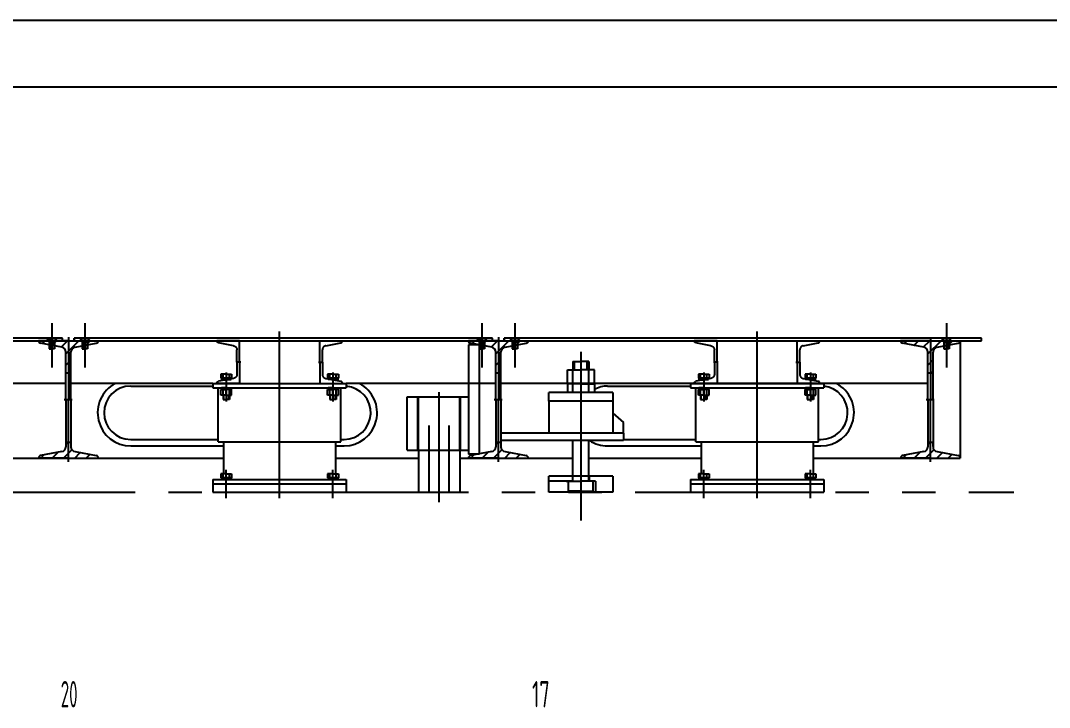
# Model space of a CAD drawing. Header units: millimetres. Extents: x 0 to 10500, y -288 to 7425.
# Drawn here: x 4379 to 6308, y 6138 to 7425 of the extents above; entities that cross this region are included whole.
import ezdxf
from ezdxf.enums import TextEntityAlignment as Align

# ---------------------------------------------------------------- set-up
doc = ezdxf.new("R2010")
doc.units = ezdxf.units.MM
doc.header["$LTSCALE"] = 250
for name, pattern in [('F', [0.75, 0.5, -0.25]), ('G', [2, 1.25, -0.25, 0.25, -0.25]), ('K', [2.5, 1.25, -0.25, 0.25, -0.25, 0.25, -0.25])]:
    doc.linetypes.add(name, pattern=pattern)
for name, color, linetype in [('01', 7, 'Continuous'), ('02', 1, 'Continuous'), ('04', 2, 'F'), ('05', 142, 'G'), ('07', 6, 'K'), ('08', 1, 'Continuous'), ('11', 3, 'Continuous')]:
    doc.layers.add(name, color=color, linetype=linetype)
doc.styles.get("Standard").update_dxf_attribs({"font": 'isocp', "width": 0.707, "bigfont": 'intecad.shx'})

# ---------------------------------------------------------------- blocks, each defined once
blk = doc.blocks.new('*U125')
at = {"layer": '01'}
for p, q in [((0, 110), (-56, 110)), ((-12.5, 97.8), (-52.1, 105.3)), ((0, 110), (56, 110)), ((12.5, 97.8), (52.1, 105.3)), ((-4.8, 0), (-4.8, 88.5)), ((4.8, 0), (4.8, 88.5)), ((-4.8, 0), (-4.8, -88.5)), ((4.8, 0), (4.8, -88.5)), ((0, -110), (-56, -110)), ((-12.5, -97.8), (-52.1, -105.3)), ((0, -110), (56, -110)), ((12.5, -97.8), (52.1, -105.3))]:
    blk.add_line(p, q, dxfattribs=at)
for centre, radius, start, end in [((-51.2, 110), 4.8, 180, 259.2944), ((-14.3, 88.5), 9.5, 0, 79.2944), ((14.3, 88.5), 9.5, 100.7056, 180), ((51.2, 110), 4.8, 280.7056, 360), ((-14.3, -88.5), 9.5, 280.7056, 0), ((14.3, -88.5), 9.5, 180, 259.2944), ((-51.2, -110), 4.8, 100.7056, 180), ((51.2, -110), 4.8, 0, 79.2944)]:
    blk.add_arc(centre, radius, start, end, dxfattribs=at)
at = {"layer": '05'}
for p, q in [((0, 116.9), (0, 0)), ((-7.9, 0), (7.2, 0)), ((0, -116.9), (0, 0))]:
    blk.add_line(p, q, dxfattribs=at)
blk = doc.blocks.new('*U129')
at = {"layer": '01'}
for p, q in [((0, 110), (-56, 110)), ((-12.5, 97.8), (-52.1, 105.3)), ((0, 110), (56, 110)), ((12.5, 97.8), (52.1, 105.3)), ((-4.8, 0), (-4.8, 88.5)), ((4.8, 0), (4.8, 88.5)), ((-4.8, 0), (-4.8, -88.5)), ((4.8, 0), (4.8, -88.5)), ((0, -110), (-56, -110)), ((-12.5, -97.8), (-52.1, -105.3)), ((0, -110), (56, -110)), ((12.5, -97.8), (52.1, -105.3))]:
    blk.add_line(p, q, dxfattribs=at)
for centre, radius, start, end in [((-51.2, 110), 4.8, 180, 259.2944), ((-14.3, 88.5), 9.5, 0, 79.2944), ((14.3, 88.5), 9.5, 100.7056, 180), ((51.2, 110), 4.8, 280.7056, 360), ((-14.3, -88.5), 9.5, 280.7056, 0), ((14.3, -88.5), 9.5, 180, 259.2944), ((-51.2, -110), 4.8, 100.7056, 180), ((51.2, -110), 4.8, 0, 79.2944)]:
    blk.add_arc(centre, radius, start, end, dxfattribs=at)
at = {"layer": '05'}
for p, q in [((0, 116.9), (0, 0)), ((-7.9, 0), (7.2, 0)), ((0, -116.9), (0, 0))]:
    blk.add_line(p, q, dxfattribs=at)
blk = doc.blocks.new('*U130')
at = {"layer": '01'}
for p, q in [((0, 110), (-56, 110)), ((-12.5, 97.8), (-52.1, 105.3)), ((0, 110), (56, 110)), ((12.5, 97.8), (52.1, 105.3)), ((-4.8, 0), (-4.8, 88.5)), ((4.8, 0), (4.8, 88.5)), ((-4.8, 0), (-4.8, -88.5)), ((4.8, 0), (4.8, -88.5)), ((0, -110), (-56, -110)), ((-12.5, -97.8), (-52.1, -105.3)), ((0, -110), (56, -110)), ((12.5, -97.8), (52.1, -105.3))]:
    blk.add_line(p, q, dxfattribs=at)
for centre, radius, start, end in [((-51.2, 110), 4.8, 180, 259.2944), ((-14.3, 88.5), 9.5, 0, 79.2944), ((14.3, 88.5), 9.5, 100.7056, 180), ((51.2, 110), 4.8, 280.7056, 360), ((-14.3, -88.5), 9.5, 280.7056, 0), ((14.3, -88.5), 9.5, 180, 259.2944), ((-51.2, -110), 4.8, 100.7056, 180), ((51.2, -110), 4.8, 0, 79.2944)]:
    blk.add_arc(centre, radius, start, end, dxfattribs=at)
at = {"layer": '05'}
for p, q in [((0, 116.9), (0, 0)), ((-7.9, 0), (7.2, 0)), ((0, -116.9), (0, 0))]:
    blk.add_line(p, q, dxfattribs=at)
blk = doc.blocks.new('*U115')
at = {"layer": '01'}
for p, q in [((-9.2, 3.1), (-9.2, 0)), ((0, 3.1), (-9.2, 3.1)), ((-9.2, 0), (0, 0)), ((0, 0), (-1.8, 3.1)), ((0, 3.1), (1.8, 0)), ((0, 3.1), (9.2, 3.1)), ((9.2, 0), (0, 0)), ((9.2, 3.1), (9.2, 0))]:
    blk.add_line(p, q, dxfattribs=at)
at = {"layer": '05'}
blk.add_line((0, 5.2), (0, -2.1), dxfattribs=at)
blk = doc.blocks.new('M')
at = {"layer": '04', "color": 2, "linetype": 'F'}
for p, q in [((5590.6, 9487.6), (5633.6, 9487.6)), ((5590.6, 9447.6), (5590.6, 9487.6)), ((5595.6, 9447.6), (5595.6, 9470.4)), ((5602.1, 9478.3), (5630.3, 9483.6)), ((5590.6, 9447.6), (5590.6, 9407.6)), ((5595.6, 9447.6), (5595.6, 9424.7)), ((5602.1, 9416.8), (5630.3, 9411.5)), ((5590.6, 9407.6), (5633.6, 9407.6))]:
    blk.add_line(p, q, dxfattribs=at)
for centre, radius, start, end in [((5603.6, 9470.4), 8, 100.7056, 180), ((5629.6, 9487.6), 4, 280.7056, 0), ((5603.6, 9424.7), 8, 180, 259.2944), ((5629.6, 9407.6), 4, 0, 79.2944)]:
    blk.add_arc(centre, radius, start, end, dxfattribs=at)
at = {"layer": '05', "color": 4, "linetype": 'G'}
blk.add_line((5588.5, 9447.6), (5597.2, 9447.6), dxfattribs=at)
blk = doc.blocks.new('*U166')
at = {"layer": '01'}
blk.add_lwpolyline([(415, 292), (25, 292)], dxfattribs=at)
at = {"layer": '02'}
blk.add_lwpolyline([(420, 297), (0, 297)], dxfattribs=at)

msp = doc.modelspace()

# ---------------------------------------------------------------- hatches: boundary and pattern name
at = {"layer": '02', "linetype": 'Continuous'}
h = msp.add_hatch(dxfattribs=at)
h.set_pattern_fill('_USER', color=1, scale=15, angle=45, style=0, pattern_type=0)
h.set_pattern_definition([(45, (3761.923, -2662.34), (-10.606602, 10.606602), [])])
edge = h.paths.add_edge_path()
edge.add_line((4463.87, 6635.233), (4473.37, 6635.233))
edge.add_line((4473.37, 6635.233), (4473.37, 6626.772))
edge.add_arc((4482.87, 6626.772), 9.5, 180, 259.294362)
edge.add_line((4481.106, 6617.437), (4520.712, 6609.95))
edge.add_arc((4519.82, 6605.233), 4.8, 0, 79.294362, ccw=False)
edge.add_line((4524.62, 6605.233), (4468.62, 6605.233))
edge.add_line((4468.62, 6605.233), (4412.62, 6605.233))
edge.add_arc((4417.42, 6605.233), 4.8, 100.705638, 180, ccw=False)
edge.add_line((4416.529, 6609.95), (4456.135, 6617.437))
edge.add_arc((4454.37, 6626.772), 9.5, 280.705638, 360)
edge.add_line((4463.87, 6626.772), (4463.87, 6635.233))
edge = h.paths.add_edge_path()
edge.add_line((4463.87, 6765.233), (4473.37, 6765.233))
edge.add_line((4473.37, 6765.233), (4473.37, 6803.694))
edge.add_arc((4482.87, 6803.694), 9.5, 100.705638, 180, ccw=False)
edge.add_line((4481.106, 6813.029), (4520.712, 6820.517))
edge.add_arc((4519.82, 6825.233), 4.8, 280.705638, 360)
edge.add_line((4524.62, 6825.233), (4468.62, 6825.233))
edge.add_line((4468.62, 6825.233), (4412.62, 6825.233))
edge.add_arc((4417.42, 6825.233), 4.8, 180, 259.294362)
edge.add_line((4416.529, 6820.517), (4456.135, 6813.029))
edge.add_arc((4454.37, 6803.694), 9.5, 0, 79.294362, ccw=False)
edge.add_line((4463.87, 6803.694), (4463.87, 6765.233))
h = msp.add_hatch(dxfattribs=at)
h.set_pattern_fill('_USER', color=1, scale=15, angle=45, style=0, pattern_type=0)
h.set_pattern_definition([(45, (4567.923, -2662.34), (-10.606602, 10.606602), [])])
edge = h.paths.add_edge_path()
edge.add_line((5269.87, 6635.233), (5279.37, 6635.233))
edge.add_line((5279.37, 6635.233), (5279.37, 6626.772))
edge.add_arc((5288.87, 6626.772), 9.5, 180, 259.294362)
edge.add_line((5287.106, 6617.437), (5326.712, 6609.95))
edge.add_arc((5325.82, 6605.233), 4.8, 0, 79.294362, ccw=False)
edge.add_line((5330.62, 6605.233), (5274.62, 6605.233))
edge.add_line((5274.62, 6605.233), (5218.62, 6605.233))
edge.add_arc((5223.42, 6605.233), 4.8, 100.705638, 180, ccw=False)
edge.add_line((5222.529, 6609.95), (5262.135, 6617.437))
edge.add_arc((5260.37, 6626.772), 9.5, 280.705638, 360)
edge.add_line((5269.87, 6626.772), (5269.87, 6635.233))
edge = h.paths.add_edge_path()
edge.add_line((5269.87, 6765.233), (5279.37, 6765.233))
edge.add_line((5279.37, 6765.233), (5279.37, 6803.694))
edge.add_arc((5288.87, 6803.694), 9.5, 100.705638, 180, ccw=False)
edge.add_line((5287.106, 6813.029), (5326.712, 6820.517))
edge.add_arc((5325.82, 6825.233), 4.8, 280.705638, 360)
edge.add_line((5330.62, 6825.233), (5274.62, 6825.233))
edge.add_line((5274.62, 6825.233), (5218.62, 6825.233))
edge.add_arc((5223.42, 6825.233), 4.8, 180, 259.294362)
edge.add_line((5222.529, 6820.517), (5262.135, 6813.029))
edge.add_arc((5260.37, 6803.694), 9.5, 0, 79.294362, ccw=False)
edge.add_line((5269.87, 6803.694), (5269.87, 6765.233))
h = msp.add_hatch(dxfattribs=at)
h.set_pattern_fill('_USER', color=1, scale=15, angle=45, style=0, pattern_type=0)
h.set_pattern_definition([(45, (5377.923, -2662.34), (-10.606602, 10.606602), [])])
edge = h.paths.add_edge_path()
edge.add_line((6079.87, 6635.233), (6089.37, 6635.233))
edge.add_line((6089.37, 6635.233), (6089.37, 6626.772))
edge.add_arc((6098.87, 6626.772), 9.5, 180, 259.294362)
edge.add_line((6097.106, 6617.437), (6136.712, 6609.95))
edge.add_arc((6135.82, 6605.233), 4.8, 0, 79.294362, ccw=False)
edge.add_line((6140.62, 6605.233), (6084.62, 6605.233))
edge.add_line((6084.62, 6605.233), (6028.62, 6605.233))
edge.add_arc((6033.42, 6605.233), 4.8, 100.705638, 180, ccw=False)
edge.add_line((6032.529, 6609.95), (6072.135, 6617.437))
edge.add_arc((6070.37, 6626.772), 9.5, 280.705638, 360)
edge.add_line((6079.87, 6626.772), (6079.87, 6635.233))
edge = h.paths.add_edge_path()
edge.add_line((6079.87, 6765.233), (6089.37, 6765.233))
edge.add_line((6089.37, 6765.233), (6089.37, 6803.694))
edge.add_arc((6098.87, 6803.694), 9.5, 100.705638, 180, ccw=False)
edge.add_line((6097.106, 6813.029), (6136.712, 6820.517))
edge.add_arc((6135.82, 6825.233), 4.8, 280.705638, 360)
edge.add_line((6140.62, 6825.233), (6084.62, 6825.233))
edge.add_line((6084.62, 6825.233), (6028.62, 6825.233))
edge.add_arc((6033.42, 6825.233), 4.8, 180, 259.294362)
edge.add_line((6032.529, 6820.517), (6072.135, 6813.029))
edge.add_arc((6070.37, 6803.694), 9.5, 0, 79.294362, ccw=False)
edge.add_line((6079.87, 6803.694), (6079.87, 6765.233))

# ---------------------------------------------------------------- linework, layer by layer
for p, q in [((4749.62, 6635.518), (4749.62, 6737.233)), ((4979.62, 6635.518), (4979.62, 6737.233)), ((5644.62, 6635.518), (5644.62, 6737.233)), ((5874.62, 6635.518), (5874.62, 6737.233))]:
    msp.add_line(p, q)
at = {"layer": '01'}
for p, q in [((4457.62, 6830.233), (3695.62, 6830.233)), ((4457.62, 6825.233), (4457.62, 6830.233)), ((5263.62, 6830.233), (4479.62, 6830.233)), ((4479.62, 6825.233), (4479.62, 6830.233)), ((4479.62, 6830.233), (4479.62, 6825.233)), ((4479.62, 6825.233), (4479.62, 6830.233)), ((5263.62, 6825.233), (5263.62, 6830.233)), ((6180.62, 6830.233), (5285.62, 6830.233)), ((5285.62, 6830.233), (5285.62, 6825.233)), ((5285.62, 6825.233), (5285.62, 6830.233)), ((6180.62, 6825.233), (6180.62, 6830.233)), ((3673.62, 6825.233), (4442.62, 6825.233)), ((4457.62, 6825.233), (5248.62, 6825.233)), ((5263.62, 6825.233), (6154.62, 6825.233)), ((6140.62, 6825.233), (6140.62, 6605.233)), ((4463.87, 6765.233), (4473.37, 6765.233)), ((5269.87, 6765.233), (5279.37, 6765.233)), ((6079.87, 6765.233), (6089.37, 6765.233)), ((4463.87, 6745.233), (3689.37, 6745.233)), ((4739.62, 6745.233), (4473.37, 6745.233)), ((4585.37, 6740.233), (4739.62, 6740.233)), ((4754.605, 6734.133), (4764.62, 6734.133)), ((4754.605, 6723.333), (4754.605, 6734.133)), ((4764.62, 6737.233), (4755.42, 6737.233)), ((4755.42, 6737.233), (4755.42, 6734.133)), ((4755.42, 6734.133), (4764.62, 6734.133)), ((4758.62, 6723.333), (4758.62, 6734.133)), ((4764.62, 6734.133), (4762.831, 6737.233)), ((4764.62, 6737.233), (4773.82, 6737.233)), ((4764.62, 6737.233), (4766.41, 6734.133)), ((4773.82, 6734.133), (4764.62, 6734.133)), ((4774.635, 6734.133), (4764.62, 6734.133)), ((4770.62, 6723.333), (4770.62, 6734.133)), ((4773.82, 6737.233), (4773.82, 6734.133)), ((4774.635, 6723.333), (4774.635, 6734.133)), ((4954.605, 6734.133), (4964.62, 6734.133)), ((4954.605, 6723.333), (4954.605, 6734.133)), ((4955.42, 6737.233), (4955.42, 6734.133)), ((4964.62, 6737.233), (4955.42, 6737.233)), ((4955.42, 6734.133), (4964.62, 6734.133)), ((4958.62, 6723.333), (4958.62, 6734.133)), ((4964.62, 6737.233), (4962.831, 6734.133)), ((4964.62, 6734.133), (4966.41, 6737.233)), ((4964.62, 6737.233), (4973.82, 6737.233)), ((4974.635, 6734.133), (4964.62, 6734.133)), ((4973.82, 6734.133), (4964.62, 6734.133)), ((4970.62, 6723.333), (4970.62, 6734.133)), ((4973.82, 6737.233), (4973.82, 6734.133)), ((4974.635, 6723.333), (4974.635, 6734.133)), ((5269.87, 6745.233), (4989.62, 6745.233)), ((5218.62, 6745.233), (5218.62, 6612.992)), ((5238.62, 6745.233), (5238.62, 6612.992)), ((6079.87, 6745.233), (5279.37, 6745.233)), ((5414.37, 6728.233), (5414.37, 6744.318)), ((5444.37, 6728.233), (5444.37, 6744.318)), ((5479.37, 6740.233), (5634.62, 6740.233)), ((5649.605, 6734.133), (5659.62, 6734.133)), ((5649.605, 6723.333), (5649.605, 6734.133)), ((5659.62, 6737.233), (5650.42, 6737.233)), ((5650.42, 6737.233), (5650.42, 6734.133)), ((5650.42, 6734.133), (5659.62, 6734.133)), ((5653.62, 6723.333), (5653.62, 6734.133)), ((5659.62, 6734.133), (5657.831, 6737.233)), ((5659.62, 6737.233), (5668.82, 6737.233)), ((5659.62, 6737.233), (5661.41, 6734.133)), ((5668.82, 6734.133), (5659.62, 6734.133)), ((5669.635, 6734.133), (5659.62, 6734.133)), ((5665.62, 6723.333), (5665.62, 6734.133)), ((5668.82, 6737.233), (5668.82, 6734.133)), ((5669.635, 6723.333), (5669.635, 6734.133)), ((5849.605, 6734.133), (5859.62, 6734.133)), ((5849.605, 6723.333), (5849.605, 6734.133)), ((5850.42, 6737.233), (5850.42, 6734.133)), ((5859.62, 6737.233), (5850.42, 6737.233)), ((5850.42, 6734.133), (5859.62, 6734.133)), ((5853.62, 6723.333), (5853.62, 6734.133)), ((5859.62, 6737.233), (5857.831, 6734.133)), ((5859.62, 6734.133), (5861.41, 6737.233)), ((5859.62, 6737.233), (5868.82, 6737.233)), ((5869.635, 6734.133), (5859.62, 6734.133)), ((5868.82, 6734.133), (5859.62, 6734.133)), ((5865.62, 6723.333), (5865.62, 6734.133)), ((5868.82, 6737.233), (5868.82, 6734.133)), ((5869.635, 6723.333), (5869.635, 6734.133)), ((4764.62, 6723.333), (4754.605, 6723.333)), ((4758.62, 6723.333), (4758.62, 6714.851)), ((4758.62, 6714.851), (4764.62, 6714.851)), ((4764.62, 6723.333), (4774.635, 6723.333)), ((4770.62, 6714.851), (4764.62, 6714.851)), ((4770.62, 6723.333), (4770.62, 6714.851)), ((4964.62, 6723.333), (4954.605, 6723.333)), ((4958.62, 6723.333), (4958.62, 6714.851)), ((4958.62, 6714.851), (4964.62, 6714.851)), ((4964.62, 6723.333), (4974.635, 6723.333)), ((4970.62, 6714.851), (4964.62, 6714.851)), ((4970.62, 6723.333), (4970.62, 6714.851)), ((5103.62, 6620.233), (5103.62, 6720.233)), ((5659.62, 6723.333), (5649.605, 6723.333)), ((5653.62, 6723.333), (5653.62, 6714.851)), ((5653.62, 6714.851), (5659.62, 6714.851)), ((5659.62, 6723.333), (5669.635, 6723.333)), ((5665.62, 6714.851), (5659.62, 6714.851)), ((5665.62, 6723.333), (5665.62, 6714.851)), ((5859.62, 6723.333), (5849.605, 6723.333)), ((5853.62, 6723.333), (5853.62, 6714.851)), ((5853.62, 6714.851), (5859.62, 6714.851)), ((5859.62, 6723.333), (5869.635, 6723.333)), ((5865.62, 6714.851), (5859.62, 6714.851)), ((5865.62, 6723.333), (5865.62, 6714.851)), ((5489.37, 6689.352), (5509.37, 6672.233)), ((5509.37, 6652.233), (5509.37, 6672.233)), ((4463.87, 6635.233), (4463.87, 6626.772)), ((4463.87, 6635.233), (4473.37, 6635.233)), ((4473.37, 6635.233), (4473.37, 6626.772)), ((4585.37, 6640.233), (4749.62, 6640.233)), ((4979.62, 6640.233), (4985.37, 6640.233)), ((5269.87, 6635.233), (5269.87, 6626.772)), ((5269.87, 6635.233), (5279.37, 6635.233)), ((5279.37, 6635.233), (5279.37, 6626.772)), ((5414.37, 6571.233), (5414.37, 6638.233)), ((5444.37, 6571.233), (5444.37, 6638.233)), ((5509.37, 6640.233), (5644.62, 6640.233)), ((5874.62, 6640.233), (5879.37, 6640.233)), ((6079.87, 6635.233), (6079.87, 6626.772)), ((6079.87, 6635.233), (6089.37, 6635.233)), ((6089.37, 6635.233), (6089.37, 6626.772)), ((4585.37, 6628.233), (4759.62, 6628.233)), ((4969.62, 6628.233), (4985.37, 6628.233)), ((5124.62, 6620.233), (5124.62, 6541.233)), ((5202.62, 6620.233), (5202.62, 6541.233)), ((5479.37, 6628.233), (5654.62, 6628.233)), ((5864.62, 6628.233), (5879.37, 6628.233)), ((5238.62, 6612.992), (5218.62, 6612.992)), ((4764.62, 6575.833), (4754.605, 6575.833)), ((4754.605, 6575.833), (4754.605, 6568.333)), ((4754.605, 6568.333), (4764.62, 6568.333)), ((4758.62, 6568.333), (4758.62, 6575.833)), ((4764.62, 6575.833), (4774.635, 6575.833)), ((4774.635, 6568.333), (4764.62, 6568.333)), ((4770.62, 6568.333), (4770.62, 6575.833)), ((4774.635, 6575.833), (4774.635, 6568.333)), ((4954.605, 6575.833), (4954.605, 6568.333)), ((4964.62, 6575.833), (4954.605, 6575.833)), ((4954.605, 6568.333), (4964.62, 6568.333)), ((4958.62, 6568.333), (4958.62, 6575.833)), ((4964.62, 6575.833), (4974.635, 6575.833)), ((4974.635, 6568.333), (4964.62, 6568.333)), ((4970.62, 6568.333), (4970.62, 6575.833)), ((4974.635, 6575.833), (4974.635, 6568.333)), ((5369.37, 6541.233), (5369.37, 6571.233)), ((5489.37, 6571.233), (5489.37, 6541.233)), ((5659.62, 6575.833), (5649.605, 6575.833)), ((5649.605, 6575.833), (5649.605, 6568.333)), ((5649.605, 6568.333), (5659.62, 6568.333)), ((5653.62, 6568.333), (5653.62, 6575.833)), ((5659.62, 6575.833), (5669.635, 6575.833)), ((5669.635, 6568.333), (5659.62, 6568.333)), ((5665.62, 6568.333), (5665.62, 6575.833)), ((5669.635, 6575.833), (5669.635, 6568.333)), ((5849.605, 6575.833), (5849.605, 6568.333)), ((5859.62, 6575.833), (5849.605, 6575.833)), ((5849.605, 6568.333), (5859.62, 6568.333)), ((5853.62, 6568.333), (5853.62, 6575.833)), ((5859.62, 6575.833), (5869.635, 6575.833)), ((5869.635, 6568.333), (5859.62, 6568.333)), ((5865.62, 6568.333), (5865.62, 6575.833)), ((5869.635, 6575.833), (5869.635, 6568.333)), ((5124.62, 6541.233), (5202.62, 6541.233))]:
    msp.add_line(p, q, dxfattribs=at)
at = {"layer": '01', "color": 7, "linetype": 'Continuous'}
for p, q in [((1307.194, 6825.233), (6180.62, 6825.233)), ((4739.62, 6745.233), (4989.62, 6745.233)), ((4739.62, 6745.233), (4739.62, 6737.233)), ((4739.62, 6745.233), (4739.62, 6737.233)), ((4739.62, 6737.233), (4989.62, 6737.233)), ((4989.62, 6745.233), (4989.62, 6737.233)), ((4989.62, 6745.233), (4989.62, 6737.233)), ((5429.37, 6744.318), (5403.945, 6744.318)), ((5403.945, 6744.318), (5403.945, 6728.233)), ((5429.37, 6744.318), (5454.795, 6744.318)), ((5454.795, 6744.318), (5454.795, 6728.233)), ((5634.62, 6745.233), (5884.62, 6745.233)), ((5634.62, 6745.233), (5634.62, 6737.233)), ((5634.62, 6745.233), (5634.62, 6737.233)), ((5634.62, 6737.233), (5884.62, 6737.233)), ((5884.62, 6745.233), (5884.62, 6737.233)), ((5884.62, 6745.233), (5884.62, 6737.233)), ((5103.62, 6720.233), (5218.62, 6720.233)), ((5489.37, 6728.233), (5369.37, 6728.233)), ((5369.37, 6712.233), (5369.37, 6728.233)), ((5489.37, 6712.233), (5369.37, 6712.233)), ((5369.37, 6712.233), (5369.37, 6652.233)), ((5454.795, 6728.233), (5403.945, 6728.233)), ((5489.37, 6728.233), (5489.37, 6712.233)), ((5489.37, 6712.233), (5489.37, 6652.233)), ((4749.62, 6635.518), (4979.62, 6635.518)), ((4759.62, 6635.518), (4759.62, 6575.833)), ((4969.62, 6635.518), (4969.62, 6575.833)), ((5387.461, 6652.233), (5279.37, 6652.233)), ((5509.37, 6638.233), (5279.37, 6638.233)), ((5509.37, 6652.233), (5387.461, 6652.233)), ((5509.37, 6652.233), (5509.37, 6638.233)), ((5644.62, 6635.518), (5874.62, 6635.518)), ((5654.62, 6635.518), (5654.62, 6575.833)), ((5864.62, 6635.518), (5864.62, 6575.833)), ((5103.62, 6620.233), (5218.62, 6620.233)), ((4199.624, 6605.233), (4759.62, 6605.233)), ((4969.62, 6605.233), (5124.62, 6605.233)), ((5202.62, 6605.233), (5414.37, 6605.233)), ((5444.37, 6605.233), (5654.62, 6605.233)), ((5864.62, 6605.233), (6136.62, 6605.233)), ((4739.62, 6565.233), (4989.62, 6565.233)), ((4739.62, 6565.233), (4739.62, 6557.233)), ((4989.62, 6565.233), (4989.62, 6557.233)), ((5489.37, 6571.233), (5369.37, 6571.233)), ((5634.62, 6565.233), (5884.62, 6565.233)), ((5634.62, 6565.233), (5634.62, 6557.233)), ((5884.62, 6565.233), (5884.62, 6557.233)), ((4739.62, 6557.233), (4989.62, 6557.233)), ((4739.62, 6557.233), (4739.62, 6541.233)), ((4739.62, 6541.233), (4989.62, 6541.233)), ((4989.62, 6557.233), (4989.62, 6541.233)), ((5489.37, 6541.233), (5369.37, 6541.233)), ((5634.62, 6557.233), (5884.62, 6557.233)), ((5634.62, 6557.233), (5634.62, 6541.233)), ((5634.62, 6541.233), (5884.62, 6541.233)), ((5884.62, 6557.233), (5884.62, 6541.233))]:
    msp.add_line(p, q, dxfattribs=at)
at = {"layer": '01'}
for centre, radius, start, end in [((4585.37, 6690.233), 62, 117.489334, 270), ((4585.37, 6690.233), 50, 90, 270), ((4985.37, 6690.233), 62, 270, 62.510666), ((4985.37, 6690.233), 50, 270, 85.123975), ((5479.37, 6690.233), 50, 90, 119.439991), ((5879.37, 6690.233), 62, 270, 62.510666), ((5879.37, 6690.233), 50, 270, 83.972833), ((5479.37, 6690.233), 62, 237.004115, 270)]:
    msp.add_arc(centre, radius, start, end, dxfattribs=at)
at = {"layer": '02'}
for p, q in [((4759.82, 6714.851), (4759.82, 6723.333)), ((4769.42, 6714.851), (4769.42, 6723.333)), ((4959.82, 6714.851), (4959.82, 6723.333)), ((4969.42, 6714.851), (4969.42, 6723.333)), ((5654.82, 6714.851), (5654.82, 6723.333)), ((5664.42, 6714.851), (5664.42, 6723.333)), ((5854.82, 6714.851), (5854.82, 6723.333)), ((5864.42, 6714.851), (5864.42, 6723.333))]:
    msp.add_line(p, q, dxfattribs=at)
at = {"layer": '04', "color": 2, "linetype": 'F'}
for p, q in [((4436.37, 6830.233), (4428.47, 6830.233)), ((4428.47, 6830.233), (4428.47, 6829.383)), ((4428.47, 6829.383), (4436.37, 6829.383)), ((4428.47, 6829.383), (4432.62, 6825.233)), ((4436.37, 6830.233), (4436.37, 6828.233)), ((4436.37, 6828.233), (4437.62, 6828.233)), ((4438.87, 6828.233), (4437.62, 6828.233)), ((4438.87, 6830.233), (4438.87, 6828.233)), ((4438.87, 6830.233), (4446.77, 6830.233)), ((4446.77, 6829.383), (4438.87, 6829.383)), ((4446.77, 6829.383), (4442.62, 6825.233)), ((4446.77, 6830.233), (4446.77, 6829.383)), ((4498.37, 6830.233), (4490.47, 6830.233)), ((4490.47, 6830.233), (4490.47, 6829.383)), ((4490.47, 6829.383), (4498.37, 6829.383)), ((4490.47, 6829.383), (4494.62, 6825.233)), ((4498.37, 6830.233), (4498.37, 6828.233)), ((4498.37, 6828.233), (4499.62, 6828.233)), ((4500.87, 6828.233), (4499.62, 6828.233)), ((4500.87, 6830.233), (4500.87, 6828.233)), ((4500.87, 6830.233), (4508.77, 6830.233)), ((4508.77, 6829.383), (4500.87, 6829.383)), ((4508.77, 6829.383), (4504.62, 6825.233)), ((4508.77, 6830.233), (4508.77, 6829.383)), ((5242.37, 6830.233), (5234.47, 6830.233)), ((5234.47, 6830.233), (5234.47, 6829.383)), ((5234.47, 6829.383), (5242.37, 6829.383)), ((5234.47, 6829.383), (5238.62, 6825.233)), ((5242.37, 6830.233), (5242.37, 6828.233)), ((5242.37, 6828.233), (5243.62, 6828.233)), ((5244.87, 6828.233), (5243.62, 6828.233)), ((5244.87, 6830.233), (5244.87, 6828.233)), ((5244.87, 6830.233), (5252.77, 6830.233)), ((5252.77, 6829.383), (5244.87, 6829.383)), ((5252.77, 6829.383), (5248.62, 6825.233)), ((5252.77, 6830.233), (5252.77, 6829.383)), ((5304.37, 6830.233), (5296.47, 6830.233)), ((5296.47, 6830.233), (5296.47, 6829.383)), ((5296.47, 6829.383), (5304.37, 6829.383)), ((5296.47, 6829.383), (5300.62, 6825.233)), ((5304.37, 6830.233), (5304.37, 6828.233)), ((5304.37, 6828.233), (5305.62, 6828.233)), ((5306.87, 6828.233), (5305.62, 6828.233)), ((5306.87, 6830.233), (5306.87, 6828.233)), ((5306.87, 6830.233), (5314.77, 6830.233)), ((5314.77, 6829.383), (5306.87, 6829.383)), ((5314.77, 6829.383), (5310.62, 6825.233)), ((5314.77, 6830.233), (5314.77, 6829.383)), ((6105.47, 6830.233), (6105.47, 6829.383)), ((6113.37, 6830.233), (6105.47, 6830.233)), ((6105.47, 6829.383), (6113.37, 6829.383)), ((6105.47, 6829.383), (6109.62, 6825.233)), ((6113.37, 6830.233), (6113.37, 6828.233)), ((6113.37, 6828.233), (6114.62, 6828.233)), ((6115.87, 6828.233), (6114.62, 6828.233)), ((6115.87, 6830.233), (6123.77, 6830.233)), ((6115.87, 6830.233), (6115.87, 6828.233)), ((6123.77, 6829.383), (6115.87, 6829.383)), ((6123.77, 6829.383), (6119.62, 6825.233)), ((6123.77, 6830.233), (6123.77, 6829.383)), ((4432.62, 6825.233), (4432.62, 6810.233)), ((4432.62, 6825.233), (4437.62, 6825.233)), ((4432.62, 6822.233), (4437.62, 6822.233)), ((4432.62, 6810.233), (4437.62, 6810.233)), ((4433.62, 6822.233), (4433.62, 6810.233)), ((4442.62, 6825.233), (4437.62, 6825.233)), ((4442.62, 6822.233), (4437.62, 6822.233)), ((4442.62, 6810.233), (4437.62, 6810.233)), ((4441.62, 6822.233), (4441.62, 6810.233)), ((4442.62, 6825.233), (4442.62, 6810.233)), ((4494.62, 6825.233), (4494.62, 6810.233)), ((4494.62, 6825.233), (4499.62, 6825.233)), ((4494.62, 6822.233), (4499.62, 6822.233)), ((4494.62, 6810.233), (4499.62, 6810.233)), ((4495.62, 6822.233), (4495.62, 6810.233)), ((4504.62, 6825.233), (4499.62, 6825.233)), ((4504.62, 6822.233), (4499.62, 6822.233)), ((4504.62, 6810.233), (4499.62, 6810.233)), ((4503.62, 6822.233), (4503.62, 6810.233)), ((4504.62, 6825.233), (4504.62, 6810.233)), ((5218.62, 6817.475), (5218.62, 6745.233)), ((5238.62, 6817.475), (5218.62, 6817.475)), ((5238.62, 6825.233), (5238.62, 6810.233)), ((5238.62, 6825.233), (5243.62, 6825.233)), ((5238.62, 6822.233), (5243.62, 6822.233)), ((5238.62, 6817.475), (5238.62, 6745.233)), ((5238.62, 6810.233), (5243.62, 6810.233)), ((5239.62, 6822.233), (5239.62, 6810.233)), ((5248.62, 6825.233), (5243.62, 6825.233)), ((5248.62, 6822.233), (5243.62, 6822.233)), ((5248.62, 6810.233), (5243.62, 6810.233)), ((5247.62, 6822.233), (5247.62, 6810.233)), ((5248.62, 6825.233), (5248.62, 6810.233)), ((5300.62, 6825.233), (5300.62, 6810.233)), ((5300.62, 6825.233), (5305.62, 6825.233)), ((5300.62, 6822.233), (5305.62, 6822.233)), ((5300.62, 6810.233), (5305.62, 6810.233)), ((5301.62, 6822.233), (5301.62, 6810.233)), ((5310.62, 6825.233), (5305.62, 6825.233)), ((5310.62, 6822.233), (5305.62, 6822.233)), ((5310.62, 6810.233), (5305.62, 6810.233)), ((5309.62, 6822.233), (5309.62, 6810.233)), ((5310.62, 6825.233), (5310.62, 6810.233)), ((6109.62, 6825.233), (6109.62, 6810.233)), ((6109.62, 6825.233), (6114.62, 6825.233)), ((6109.62, 6822.233), (6114.62, 6822.233)), ((6109.62, 6810.233), (6114.62, 6810.233)), ((6110.62, 6822.233), (6110.62, 6810.233)), ((6119.62, 6825.233), (6114.62, 6825.233)), ((6119.62, 6822.233), (6114.62, 6822.233)), ((6119.62, 6810.233), (6114.62, 6810.233)), ((6118.62, 6822.233), (6118.62, 6810.233)), ((6119.62, 6825.233), (6119.62, 6810.233)), ((5403.945, 6744.318), (5403.945, 6770.718)), ((5403.945, 6770.718), (5429.37, 6770.718)), ((5414.37, 6786.233), (5429.37, 6786.233)), ((5414.37, 6786.233), (5414.37, 6770.718)), ((5414.37, 6744.318), (5414.37, 6770.718)), ((5417.37, 6770.718), (5417.37, 6786.233)), ((5444.37, 6786.233), (5429.37, 6786.233)), ((5454.795, 6770.718), (5429.37, 6770.718)), ((5441.37, 6770.718), (5441.37, 6786.233)), ((5444.37, 6786.233), (5444.37, 6770.718)), ((5444.37, 6744.318), (5444.37, 6770.718)), ((5454.795, 6744.318), (5454.795, 6770.718)), ((4764.62, 6762.351), (4754.605, 6762.351)), ((4754.605, 6762.351), (4754.605, 6754.851)), ((4754.605, 6754.851), (4764.62, 6754.851)), ((4764.62, 6754.851), (4755.62, 6754.851)), ((4755.62, 6754.851), (4755.62, 6751.051)), ((4755.62, 6751.051), (4773.62, 6752.851)), ((4758.62, 6754.851), (4758.62, 6762.351)), ((4764.62, 6762.351), (4774.635, 6762.351)), ((4774.635, 6754.851), (4764.62, 6754.851)), ((4764.62, 6754.851), (4773.62, 6754.851)), ((4770.62, 6754.851), (4770.62, 6762.351)), ((4773.62, 6754.851), (4773.62, 6752.851)), ((4774.635, 6762.351), (4774.635, 6754.851)), ((4964.62, 6762.351), (4954.605, 6762.351)), ((4954.605, 6762.351), (4954.605, 6754.851)), ((4954.605, 6754.851), (4964.62, 6754.851)), ((4964.62, 6754.851), (4955.62, 6754.851)), ((4955.62, 6754.851), (4955.62, 6752.851)), ((4973.62, 6751.051), (4955.62, 6752.851)), ((4958.62, 6754.851), (4958.62, 6762.351)), ((4964.62, 6762.351), (4974.635, 6762.351)), ((4964.62, 6754.851), (4973.62, 6754.851)), ((4974.635, 6754.851), (4964.62, 6754.851)), ((4970.62, 6754.851), (4970.62, 6762.351)), ((4973.62, 6754.851), (4973.62, 6751.051)), ((4974.635, 6762.351), (4974.635, 6754.851)), ((5659.62, 6762.351), (5649.605, 6762.351)), ((5649.605, 6762.351), (5649.605, 6754.851)), ((5649.605, 6754.851), (5659.62, 6754.851)), ((5659.62, 6754.851), (5650.62, 6754.851)), ((5650.62, 6754.851), (5650.62, 6751.051)), ((5650.62, 6751.051), (5668.62, 6752.851)), ((5653.62, 6754.851), (5653.62, 6762.351)), ((5659.62, 6762.351), (5669.635, 6762.351)), ((5669.635, 6754.851), (5659.62, 6754.851)), ((5659.62, 6754.851), (5668.62, 6754.851)), ((5665.62, 6754.851), (5665.62, 6762.351)), ((5668.62, 6754.851), (5668.62, 6752.851)), ((5669.635, 6762.351), (5669.635, 6754.851)), ((5859.62, 6762.351), (5849.605, 6762.351)), ((5849.605, 6762.351), (5849.605, 6754.851)), ((5849.605, 6754.851), (5859.62, 6754.851)), ((5859.62, 6754.851), (5850.62, 6754.851)), ((5850.62, 6754.851), (5850.62, 6752.851)), ((5868.62, 6751.051), (5850.62, 6752.851)), ((5853.62, 6754.851), (5853.62, 6762.351)), ((5859.62, 6762.351), (5869.635, 6762.351)), ((5859.62, 6754.851), (5868.62, 6754.851)), ((5869.635, 6754.851), (5859.62, 6754.851)), ((5865.62, 6754.851), (5865.62, 6762.351)), ((5868.62, 6754.851), (5868.62, 6751.051)), ((5869.635, 6762.351), (5869.635, 6754.851)), ((5123.62, 6620.233), (5123.62, 6720.233)), ((5124.62, 6620.233), (5124.62, 6720.233)), ((5144.62, 6541.233), (5144.62, 6720.233)), ((5182.62, 6541.233), (5182.62, 6720.233)), ((5202.62, 6620.233), (5202.62, 6720.233)), ((5203.62, 6620.233), (5203.62, 6720.233)), ((5414.37, 6562.233), (5369.37, 6562.233)), ((5401.826, 6562.233), (5414.37, 6562.233)), ((5406.37, 6543.533), (5406.37, 6562.233)), ((5406.37, 6562.233), (5429.37, 6562.233)), ((5414.37, 6562.233), (5414.37, 6571.233)), ((5452.37, 6562.233), (5429.37, 6562.233)), ((5429.37, 6559.933), (5429.37, 6541.233)), ((5444.37, 6562.233), (5444.37, 6571.233)), ((5456.914, 6562.233), (5444.37, 6562.233)), ((5445.37, 6562.233), (5445.37, 6571.233)), ((5452.37, 6543.533), (5452.37, 6562.233)), ((5456.914, 6562.233), (5456.914, 6541.233)), ((5429.37, 6543.533), (5406.37, 6543.533)), ((5429.37, 6543.533), (5452.37, 6543.533))]:
    msp.add_line(p, q, dxfattribs=at)
at = {"layer": '05'}
for p, q in [((4437.62, 6858.426), (4437.62, 6774.785)), ((4499.62, 6858.426), (4499.62, 6774.785)), ((5243.62, 6858.426), (5243.62, 6774.785)), ((5305.62, 6858.426), (5305.62, 6774.785)), ((6114.62, 6858.426), (6114.62, 6774.785)), ((4864.62, 6530.059), (4864.62, 6845.118)), ((5759.62, 6530.059), (5759.62, 6845.118)), ((5429.37, 6804.233), (5429.37, 6529.408)), ((4764.62, 6765.416), (4764.62, 6711.302)), ((4964.62, 6765.416), (4964.62, 6711.302)), ((5659.62, 6765.416), (5659.62, 6711.302)), ((5859.62, 6765.416), (5859.62, 6711.302)), ((4764.62, 6739.33), (4764.62, 6732.037)), ((4764.62, 6722.281), (4764.62, 6735.185)), ((4964.62, 6739.33), (4964.62, 6732.037)), ((4964.62, 6722.281), (4964.62, 6735.185)), ((5659.62, 6739.33), (5659.62, 6732.037)), ((5659.62, 6722.281), (5659.62, 6735.185)), ((5859.62, 6739.33), (5859.62, 6732.037)), ((5859.62, 6722.281), (5859.62, 6735.185)), ((5163.62, 6522.889), (5163.62, 6728.808)), ((4764.62, 6530.225), (4764.62, 6583.189)), ((4964.62, 6530.225), (4964.62, 6583.189)), ((5659.62, 6530.225), (5659.62, 6583.189)), ((5859.62, 6530.225), (5859.62, 6583.189)), ((5429.37, 6562.765), (5429.37, 6488.136))]:
    msp.add_line(p, q, dxfattribs=at)
at = {"layer": '07'}
msp.add_line((1156.379, 6541.233), (6241.175, 6541.233), dxfattribs=at)

# ---------------------------------------------------------------- block references
at = {"layer": '01', "xscale": 25, "yscale": 25, "zscale": 25}
msp.add_blockref('*U166', (0, 0), dxfattribs=at)
at = {"layer": '01'}
for name, p in [('*U129', (4468.62, 6715.233)), ('*U130', (5274.62, 6715.233)), ('*U125', (6084.62, 6715.233)), ('M', (-650.946, -2662.34)), ('M', (244.054, -2662.34))]:
    msp.add_blockref(name, p, dxfattribs=at)
at = {"layer": '01', "xscale": -1}
for p in [(10380.187, -2662.34), (11275.187, -2662.34)]:
    msp.add_blockref('M', p, dxfattribs=at)
at = {"layer": '08'}
for p in [(4764.62, 6565.233), (5659.62, 6565.233)]:
    msp.add_blockref('*U115', p, dxfattribs=at)
at = {"layer": '08', "xscale": -1}
for p in [(4964.62, 6565.233), (5859.62, 6565.233)]:
    msp.add_blockref('*U115', p, dxfattribs=at)

# ---------------------------------------------------------------- texts
at = {"layer": '11'}
for s, width, p, p2 in [('20', 0.50872, (4454.278, 6138.238), (4485.773, 6138.238)), ('17', 0.639402, (5337.651, 6138.238), (5370.882, 6138.238))]:
    msp.add_text(s, height=49.4975, dxfattribs=dict(at, width=width)).set_placement(p, p2, align=Align.FIT)

doc.saveas('drawing.dxf')
